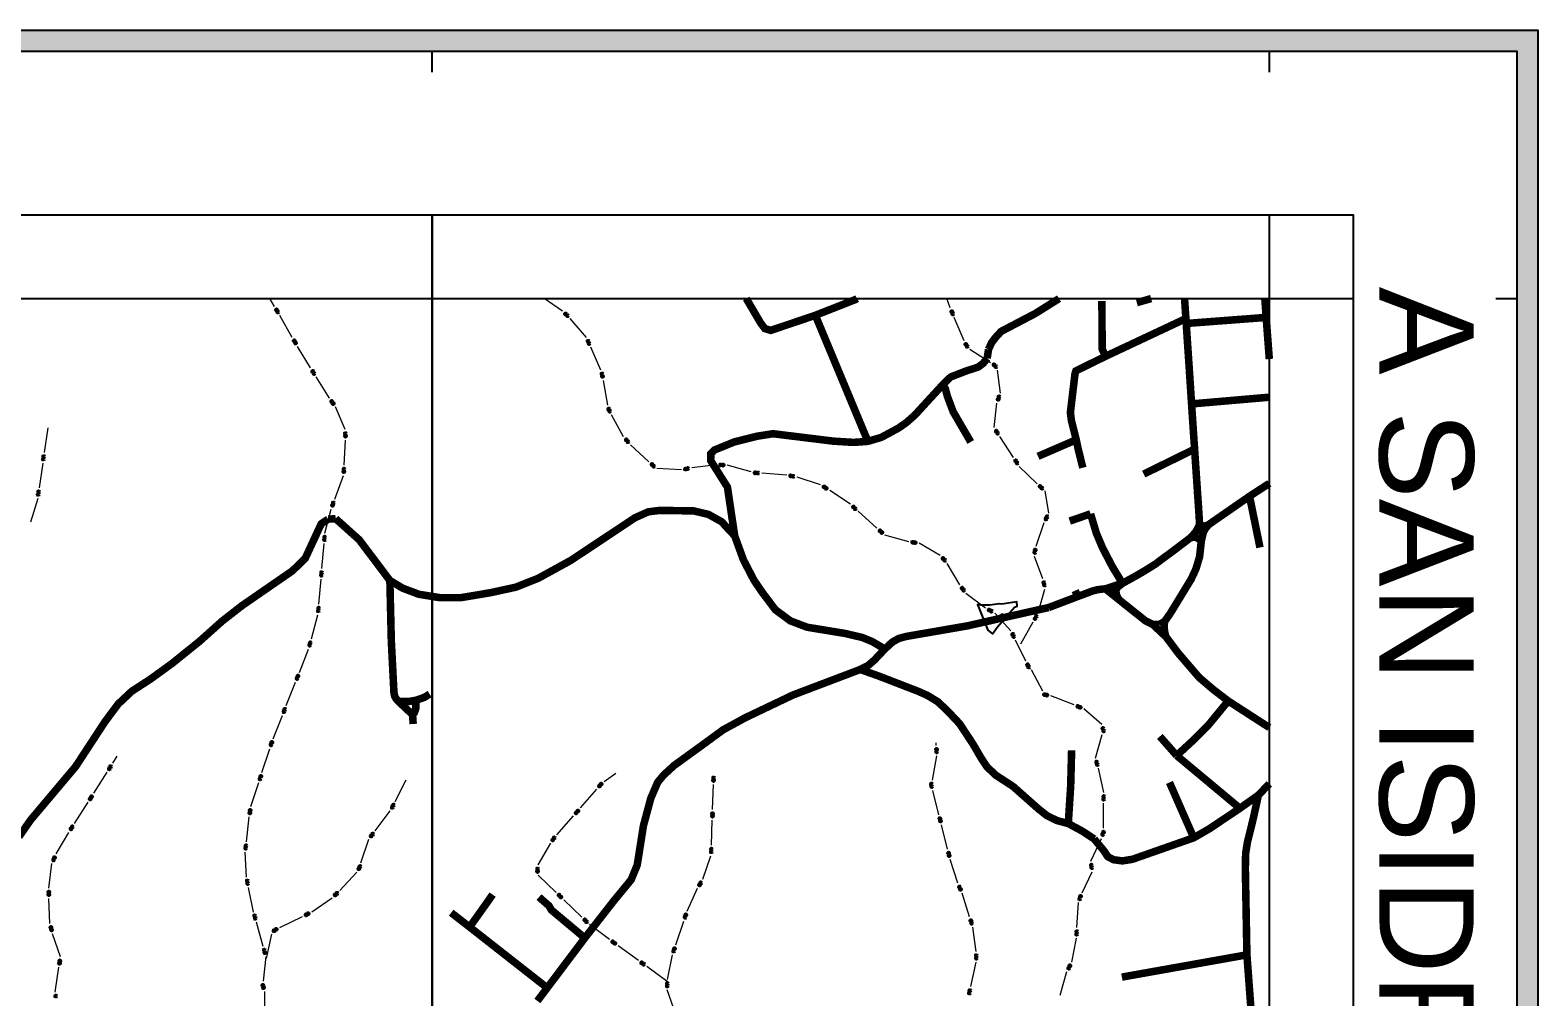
# Model space of a CAD drawing. Header units: millimetres. Extents: x 492832 to 493374, y 1106346 to 1106622.
# Drawn here: x 493223.98 to 493238.38, y 1106526.99 to 1106536.23 of the extents above; entities that cross this region are included whole.
import ezdxf
from ezdxf.enums import TextEntityAlignment as Align

# ---------------------------------------------------------------- set-up
doc = ezdxf.new("R2010")
doc.units = ezdxf.units.MM
for name, color, linetype, lineweight in [('H_SNIT_CAUCE', 140, 'Continuous', 50), ('OP_PUENTES', 34, 'Continuous', 25), ('V_VIAS_OSM', 6, 'Continuous', 140)]:
    doc.layers.add(name, color=color, linetype=linetype, lineweight=lineweight)
for name, color, linetype in [('PLUMA-01', 1, 'Continuous'), ('PLUMA-03 TEXTO', 3, 'Continuous'), ('PLUMA-04', 4, 'Continuous'), ('PLUMA-05', 5, 'Continuous')]:
    doc.layers.add(name, color=color, linetype=linetype)
doc.styles.add('TIPO1', font='arial.ttf')

msp = doc.modelspace()

# ---------------------------------------------------------------- hatches: boundary and pattern name
at = {"layer": 'PLUMA-01'}
h = msp.add_hatch(color=7, dxfattribs=at)
h.dxf.hatch_style = 1
h.paths.add_polyline_path([(493217.251, 1106536.233), (493238.384, 1106536.233), (493238.384, 1106515.1), (493217.251, 1106515.1)])
h.paths.add_polyline_path([(493217.451, 1106536.033), (493238.184, 1106536.033), (493238.184, 1106515.3), (493217.451, 1106515.3)], flags=16)

# ---------------------------------------------------------------- linework, layer by layer
at = {"color": 7, "flags": 128}
msp.add_lwpolyline([(493233.382, 1106530.716), (493233.409, 1106530.727), (493233.406, 1106530.767), (493233.263, 1106530.747), (493233.236, 1106530.75), (493233.147, 1106530.737), (493233.061, 1106530.736), (493233.028, 1106530.742), (493233.129, 1106530.497), (493233.174, 1106530.461), (493233.222, 1106530.529), (493233.382, 1106530.716)], dxfattribs=at)
at = {"layer": 'H_SNIT_CAUCE', "color": 7, "lineweight": 15}
for p, q in [((493226.312, 1106533.592), (493226.267, 1106533.667)), ((493229.065, 1106533.547), (493228.888, 1106533.667)), ((493232.769, 1106533.578), (493232.737, 1106533.667)), ((493226.48, 1106533.296), (493226.362, 1106533.505)), ((493229.293, 1106533.294), (493229.138, 1106533.477)), ((493232.903, 1106533.264), (493232.808, 1106533.485)), ((493226.657, 1106533.004), (493226.533, 1106533.21)), ((493229.429, 1106532.982), (493229.333, 1106533.202)), ((493233.155, 1106533.053), (493232.955, 1106533.179)), ((493226.836, 1106532.714), (493226.709, 1106532.918)), ((493229.498, 1106532.649), (493229.454, 1106532.885)), ((493233.248, 1106532.763), (493233.221, 1106532.982)), ((493226.988, 1106532.415), (493226.894, 1106532.632)), ((493233.188, 1106532.433), (493233.215, 1106532.668)), ((493224.145, 1106532.432), (493224.111, 1106532.194)), ((493229.648, 1106532.346), (493229.532, 1106532.555)), ((493226.978, 1106532.074), (493226.991, 1106532.314)), ((493233.374, 1106532.147), (493233.243, 1106532.348)), ((493229.89, 1106532.107), (493229.714, 1106532.27)), ((493224.097, 1106532.095), (493224.063, 1106531.857)), ((493230.2, 1106532.03), (493229.966, 1106532.042)), ((493230.536, 1106532.077), (493230.299, 1106532.049)), ((493230.868, 1106532.01), (493230.637, 1106532.073)), ((493231.206, 1106531.98), (493230.968, 1106531.999)), ((493233.599, 1106531.896), (493233.429, 1106532.062)), ((493226.888, 1106531.749), (493226.972, 1106531.974)), ((493231.53, 1106531.886), (493231.305, 1106531.959)), ((493224.049, 1106531.757), (493223.979, 1106531.53)), ((493231.815, 1106531.7), (493231.617, 1106531.833)), ((493233.71, 1106531.617), (493233.675, 1106531.83)), ((493226.794, 1106531.424), (493226.852, 1106531.655)), ((493232.069, 1106531.473), (493231.89, 1106531.633)), ((493233.589, 1106531.301), (493233.668, 1106531.526)), ((493226.765, 1106531.085), (493226.786, 1106531.324)), ((493232.372, 1106531.342), (493232.145, 1106531.406)), ((493232.673, 1106531.21), (493232.472, 1106531.329)), ((493232.861, 1106530.93), (493232.739, 1106531.135)), ((493233.654, 1106530.988), (493233.573, 1106531.202)), ((493226.736, 1106530.745), (493226.756, 1106530.984)), ((493233.107, 1106530.707), (493232.919, 1106530.847)), ((493233.61, 1106530.662), (493233.674, 1106530.89)), ((493226.664, 1106530.413), (493226.726, 1106530.645)), ((493233.349, 1106530.492), (493233.196, 1106530.661)), ((493233.444, 1106530.365), (493233.561, 1106530.575)), ((493226.549, 1106530.093), (493226.637, 1106530.316)), ((493233.49, 1106530.199), (493233.393, 1106530.401)), ((493233.653, 1106529.913), (493233.547, 1106530.119)), ((493226.424, 1106529.776), (493226.512, 1106529.999)), ((493233.954, 1106529.783), (493233.73, 1106529.868)), ((493234.218, 1106529.595), (493234.046, 1106529.744)), ((493226.299, 1106529.459), (493226.387, 1106529.682)), ((493232.636, 1106529.395), (493232.635, 1106529.419)), ((493234.157, 1106529.273), (493234.221, 1106529.498)), ((493224.766, 1106529.225), (493224.809, 1106529.291)), ((493226.192, 1106529.135), (493226.267, 1106529.363)), ((493232.601, 1106529.062), (493232.642, 1106529.294)), ((493224.584, 1106528.937), (493224.712, 1106529.139)), ((493229.462, 1106529.05), (493229.574, 1106529.13)), ((493234.236, 1106528.944), (493234.187, 1106529.177)), ((493226.087, 1106528.811), (493226.161, 1106529.039)), ((493227.466, 1106528.859), (493227.571, 1106529.066)), ((493229.235, 1106528.797), (493229.392, 1106528.978)), ((493230.498, 1106528.782), (493230.506, 1106529.022)), ((493232.66, 1106528.733), (493232.602, 1106528.965)), ((493224.401, 1106528.649), (493224.53, 1106528.852)), ((493234.234, 1106528.604), (493234.235, 1106528.844)), ((493226.044, 1106528.473), (493226.071, 1106528.712)), ((493227.273, 1106528.579), (493227.417, 1106528.771)), ((493229.011, 1106528.54), (493229.169, 1106528.721)), ((493230.488, 1106528.441), (493230.495, 1106528.681)), ((493224.226, 1106528.357), (493224.347, 1106528.564)), ((493232.744, 1106528.402), (493232.685, 1106528.635)), ((493227.137, 1106528.274), (493227.213, 1106528.498)), ((493228.83, 1106528.253), (493228.952, 1106528.459)), ((493234.114, 1106528.289), (493234.213, 1106528.506)), ((493224.156, 1106528.031), (493224.185, 1106528.265)), ((493226.044, 1106528.136), (493226.032, 1106528.373)), ((493230.405, 1106528.115), (493230.481, 1106528.341)), ((493232.842, 1106528.077), (493232.768, 1106528.304)), ((493226.937, 1106528.008), (493227.099, 1106528.182)), ((493229.003, 1106527.989), (493228.83, 1106528.155)), ((493234.029, 1106527.987), (493234.126, 1106528.188)), ((493226.111, 1106527.802), (493226.063, 1106528.037)), ((493230.255, 1106527.811), (493230.353, 1106528.029)), ((493232.954, 1106527.755), (493232.882, 1106527.984)), ((493224.165, 1106527.692), (493224.155, 1106527.931)), ((493226.669, 1106527.803), (493226.863, 1106527.939)), ((493229.249, 1106527.754), (493229.076, 1106527.92)), ((493233.98, 1106527.653), (493233.994, 1106527.893)), ((493226.204, 1106527.474), (493226.139, 1106527.705)), ((493226.363, 1106527.653), (493226.578, 1106527.759)), ((493229.513, 1106527.539), (493229.322, 1106527.684)), ((493230.146, 1106527.488), (493230.223, 1106527.716)), ((493224.266, 1106527.373), (493224.19, 1106527.594)), ((493226.236, 1106527.359), (493226.286, 1106527.592)), ((493233.017, 1106527.424), (493232.984, 1106527.659)), ((493233.93, 1106527.322), (493233.974, 1106527.553)), ((493229.789, 1106527.339), (493229.595, 1106527.48)), ((493230.068, 1106527.157), (493230.114, 1106527.393)), ((493224.217, 1106527.036), (493224.251, 1106527.274)), ((493226.205, 1106527.14), (493226.231, 1106527.377)), ((493230.065, 1106527.139), (493229.871, 1106527.28)), ((493232.966, 1106527.089), (493233.018, 1106527.323)), ((493233.818, 1106527.006), (493233.883, 1106527.233)), ((493226.219, 1106526.809), (493226.219, 1106527.043)), ((493230.144, 1106526.832), (493230.065, 1106527.057))]:
    msp.add_line(p, q, dxfattribs=at)
at = {"layer": 'H_SNIT_CAUCE', "color": 7}
for centre in [(493226.331, 1106533.559), (493226.343, 1106533.538), (493229.092, 1106533.52), (493229.11, 1106533.504), (493232.784, 1106533.542), (493232.793, 1106533.52), (493226.5, 1106533.263), (493226.513, 1106533.243), (493229.308, 1106533.259), (493229.318, 1106533.237), (493232.918, 1106533.229), (493232.932, 1106533.21), (493233.187, 1106533.033), (493233.204, 1106533.016), (493226.677, 1106532.971), (493226.689, 1106532.951), (493229.442, 1106532.946), (493229.446, 1106532.923), (493233.227, 1106532.704), (493233.235, 1106532.727), (493226.858, 1106532.683), (493226.872, 1106532.664), (493229.505, 1106532.611), (493229.515, 1106532.59), (493226.989, 1106532.376), (493226.99, 1106532.352), (493229.673, 1106532.317), (493229.689, 1106532.299), (493233.209, 1106532.4), (493233.222, 1106532.38), (493224.102, 1106532.133), (493224.106, 1106532.156), (493226.974, 1106532.012), (493226.976, 1106532.036), (493229.919, 1106532.081), (493229.936, 1106532.065), (493230.238, 1106532.037), (493230.261, 1106532.042), (493230.575, 1106532.076), (493230.599, 1106532.075), (493230.905, 1106532.001), (493230.929, 1106532), (493233.395, 1106532.115), (493233.408, 1106532.095), (493231.244, 1106531.972), (493231.267, 1106531.967), (493231.563, 1106531.866), (493231.584, 1106531.853), (493233.628, 1106531.871), (493233.646, 1106531.855), (493224.054, 1106531.795), (493224.058, 1106531.819), (493226.874, 1106531.713), (493226.866, 1106531.691), (493231.844, 1106531.674), (493231.862, 1106531.658), (493233.684, 1106531.56), (493233.694, 1106531.582), (493232.098, 1106531.447), (493232.116, 1106531.431), (493226.789, 1106531.362), (493226.791, 1106531.386), (493232.41, 1106531.337), (493232.434, 1106531.334), (493233.581, 1106531.263), (493232.7, 1106531.182), (493232.716, 1106531.165), (493233.577, 1106531.24), (493226.76, 1106531.023), (493226.762, 1106531.047), (493232.883, 1106530.898), (493232.897, 1106530.879), (493233.663, 1106530.951), (493233.669, 1106530.928), (493226.733, 1106530.707), (493233.141, 1106530.689), (493226.73, 1106530.683), (493233.162, 1106530.678), (493233.58, 1106530.608), (493233.591, 1106530.629), (493233.366, 1106530.457), (493233.376, 1106530.436), (493226.648, 1106530.353), (493226.654, 1106530.376), (493233.508, 1106530.166), (493233.519, 1106530.144), (493226.527, 1106530.035), (493226.535, 1106530.057), (493233.669, 1106529.881), (493233.692, 1106529.876), (493226.402, 1106529.718), (493226.41, 1106529.74), (493233.989, 1106529.768), (493234.011, 1106529.759), (493234.228, 1106529.557), (493234.235, 1106529.534), (493226.279, 1106529.4), (493226.286, 1106529.423), (493232.638, 1106529.357), (493232.64, 1106529.333), (493224.733, 1106529.172), (493224.746, 1106529.192), (493234.168, 1106529.236), (493234.175, 1106529.213), (493226.173, 1106529.076), (493226.181, 1106529.099), (493229.418, 1106529.007), (493229.433, 1106529.025), (493230.507, 1106529.06), (493230.508, 1106529.084), (493232.589, 1106529.026), (493232.592, 1106529.002), (493224.55, 1106528.884), (493224.563, 1106528.904), (493227.448, 1106528.825), (493234.236, 1106528.906), (493234.235, 1106528.882), (493226.076, 1106528.75), (493226.079, 1106528.774), (493227.437, 1106528.803), (493229.194, 1106528.75), (493229.21, 1106528.768), (493230.497, 1106528.719), (493230.497, 1106528.743), (493232.67, 1106528.695), (493232.676, 1106528.672), (493224.367, 1106528.597), (493224.38, 1106528.617), (493227.236, 1106528.529), (493227.25, 1106528.548), (493234.226, 1106528.543), (493234.234, 1106528.565), (493226.036, 1106528.412), (493226.039, 1106528.435), (493228.971, 1106528.492), (493228.985, 1106528.511), (493230.487, 1106528.403), (493224.201, 1106528.3), (493224.21, 1106528.322), (493227.129, 1106528.237), (493230.486, 1106528.379), (493232.753, 1106528.365), (493232.759, 1106528.342), (493234.118, 1106528.25), (493226.052, 1106528.099), (493227.118, 1106528.216), (493228.825, 1106528.19), (493228.826, 1106528.214), (493234.121, 1106528.227), (493224.155, 1106527.993), (493224.155, 1106527.969), (493226.056, 1106528.075), (493226.892, 1106527.965), (493226.909, 1106527.981), (493229.031, 1106527.963), (493230.373, 1106528.061), (493230.385, 1106528.082), (493232.857, 1106528.041), (493232.867, 1106528.019), (493234.014, 1106527.952), (493229.048, 1106527.946), (493234.006, 1106527.929), (493226.122, 1106527.765), (493226.128, 1106527.742), (493226.613, 1106527.776), (493226.634, 1106527.786), (493229.277, 1106527.727), (493229.294, 1106527.71), (493230.235, 1106527.752), (493230.243, 1106527.775), (493232.966, 1106527.719), (493232.973, 1106527.696), (493224.175, 1106527.655), (493224.181, 1106527.632), (493226.307, 1106527.624), (493226.328, 1106527.636), (493229.544, 1106527.517), (493233.977, 1106527.591), (493233.978, 1106527.615), (493226.214, 1106527.437), (493226.22, 1106527.414), (493229.564, 1106527.503), (493230.126, 1106527.429), (493230.134, 1106527.452), (493233.018, 1106527.385), (493224.257, 1106527.312), (493224.26, 1106527.335), (493229.82, 1106527.317), (493229.84, 1106527.303), (493233.019, 1106527.361), (493233.901, 1106527.266), (493233.912, 1106527.288), (493226.2, 1106527.102), (493230.065, 1106527.119), (493230.065, 1106527.095), (493224.221, 1106526.999), (493226.207, 1106527.079), (493232.952, 1106527.028), (493232.957, 1106527.051)]:
    msp.add_circle(centre, 0.0072, dxfattribs=at)
at = {"layer": 'OP_PUENTES', "color": 7}
for p, q in [((493233.124, 1106533.165), (493233.107, 1106533.142)), ((493233.15, 1106533.135), (493233.141, 1106533.163)), ((493233.107, 1106533.142), (493233.116, 1106533.115)), ((493233.133, 1106533.112), (493233.15, 1106533.135)), ((493226.859, 1106531.579), (493226.838, 1106531.566)), ((493226.881, 1106531.569), (493226.859, 1106531.579)), ((493226.839, 1106531.552), (493226.861, 1106531.543)), ((493226.861, 1106531.543), (493226.882, 1106531.555)), ((493233.661, 1106530.725), (493233.638, 1106530.706)), ((493233.69, 1106530.718), (493233.661, 1106530.725)), ((493233.671, 1106530.682), (493233.694, 1106530.7)), ((493233.26, 1106530.649), (493233.223, 1106530.619)), ((493233.23, 1106530.591), (493233.276, 1106530.579)), ((493233.307, 1106530.638), (493233.26, 1106530.649)), ((493233.276, 1106530.579), (493233.313, 1106530.61)), ((493233.642, 1106530.689), (493233.671, 1106530.682)), ((493234.15, 1106528.479), (493234.157, 1106528.446)), ((493234.157, 1106528.446), (493234.188, 1106528.433)), ((493234.195, 1106528.478), (493234.165, 1106528.492)), ((493234.203, 1106528.446), (493234.195, 1106528.478))]:
    msp.add_line(p, q, dxfattribs=at)
for points in [[(493233.135, 1106533.181), (493233.122, 1106533.096)], [(493226.896, 1106531.563), (493226.824, 1106531.558)], [(493233.709, 1106530.713), (493233.623, 1106530.694)], [(493233.338, 1106530.63), (493233.198, 1106530.598)], [(493234.208, 1106528.424), (493234.144, 1106528.501)]]:
    msp.add_lwpolyline(points, dxfattribs=at)
at = {"layer": 'PLUMA-01', "color": 7}
for p, q in [((493219.818, 1106533.667), (493235.818, 1106533.667)), ((493235.818, 1106533.667), (493235.818, 1106517.667))]:
    msp.add_line(p, q, dxfattribs=at)
for points in [[(493217.251, 1106536.233), (493238.384, 1106536.233), (493238.384, 1106515.1), (493217.251, 1106515.1)], [(493217.451, 1106536.033), (493238.184, 1106536.033), (493238.184, 1106515.3), (493217.451, 1106515.3)]]:
    msp.add_lwpolyline(points, close=True, dxfattribs=at)
at = {"layer": 'PLUMA-04', "color": 7}
for p, q in [((493227.818, 1106535.833), (493227.818, 1106536.033)), ((493235.818, 1106536.033), (493235.818, 1106535.833)), ((493235.818, 1106534.467), (493235.818, 1106516.867)), ((493219.018, 1106533.667), (493236.618, 1106533.667)), ((493237.984, 1106533.667), (493238.184, 1106533.667))]:
    msp.add_line(p, q, dxfattribs=at)
at = {"layer": 'PLUMA-05', "color": 7}
for points in [[(493219.018, 1106534.467), (493227.818, 1106534.467), (493227.818, 1106525.667), (493219.018, 1106525.667)], [(493227.818, 1106534.467), (493236.618, 1106534.467), (493236.618, 1106525.667), (493227.818, 1106525.667)]]:
    msp.add_lwpolyline(points, close=True, dxfattribs=at)
at = {"layer": 'V_VIAS_OSM', "color": 7}
for points in [[(493231.982, 1106532.302, 0.072, 0.072, 0), (493231.48, 1106533.507, 0.072, 0.072, 0), (493231.054, 1106533.363, 0.072, 0.072, 0), (493230.998, 1106533.38, 0.072, 0.072, 0), (493230.96, 1106533.429, 0.072, 0.072, 0), (493230.82, 1106533.667, 0.072, 0.072, 0)], [(493231.879, 1106533.667, 0.072, 0.072, 0), (493231.864, 1106533.658, 0.072, 0.072, 0), (493231.48, 1106533.507, 0.072, 0.072, 0)], [(493233.809, 1106533.667, 0.072, 0.072, 0), (493233.583, 1106533.525, 0.072, 0.072, 0), (493233.255, 1106533.353, 0.072, 0.072, 0), (493233.201, 1106533.294, 0.072, 0.072, 0), (493233.164, 1106533.245, 0.072, 0.072, 0), (493233.135, 1106533.181, 0.072, 0.072, 0)], [(493234.253, 1106533.115, 0.072, 0.072, 0), (493234.221, 1106533.184, 0.072, 0.072, 0), (493234.218, 1106533.643, 0.072, 0.072, 0)], [(493234.689, 1106533.667, 0.072, 0.072, 0), (493234.552, 1106533.628, 0.072, 0.072, 0)], [(493235.008, 1106533.667, 0.072, 0.072, 0), (493235.021, 1106533.476, 0.072, 0.072, 0), (493235.024, 1106533.429, 0.072, 0.072, 0), (493235.058, 1106532.922, 0.072, 0.072, 0), (493235.075, 1106532.66, 0.072, 0.072, 0), (493235.104, 1106532.228, 0.072, 0.072, 0), (493235.123, 1106531.945, 0.072, 0.072, 0), (493235.146, 1106531.606, 0.072, 0.072, 0), (493235.151, 1106531.517, 0.072, 0.072, 0), (493235.147, 1106531.495, 0.072, 0.072, 0), (493235.132, 1106531.466, 0.072, 0.072, 0), (493235.111, 1106531.431, 0.072, 0.072, 0), (493235.067, 1106531.382, 0.072, 0.072, 0)], [(493235.818, 1106533.089, 0.072, 0.072, 0), (493235.788, 1106533.487, 0.072, 0.072, 0), (493235.775, 1106533.667, 0.072, 0.072, 0)], [(493234.036, 1106532.05, 0.072, 0.072, 0), (493233.99, 1106532.235, 0.072, 0.072, 0), (493233.973, 1106532.317, 0.072, 0.072, 0), (493233.927, 1106532.502, 0.072, 0.072, 0), (493233.917, 1106532.575, 0.072, 0.072, 0), (493233.935, 1106532.729, 0.072, 0.072, 0), (493233.961, 1106532.947, 0.072, 0.072, 0), (493233.97, 1106532.976, 0.072, 0.072, 0), (493234.253, 1106533.115, 0.072, 0.072, 0), (493235.021, 1106533.476, 0.072, 0.072, 0)], [(493235.024, 1106533.429, 0.072, 0.072, 0), (493235.788, 1106533.487, 0.072, 0.072, 0)], [(493233.135, 1106533.181, 0.072, 0.072, 0), (493233.122, 1106533.096, 0.072, 0.072, 0)], [(493233.122, 1106533.096, 0.072, 0.072, 0), (493233.083, 1106533.047, 0.072, 0.072, 0), (493233.037, 1106533.013, 0.072, 0.072, 0), (493232.99, 1106532.997, 0.072, 0.072, 0), (493232.932, 1106532.979, 0.072, 0.072, 0), (493232.774, 1106532.918, 0.072, 0.072, 0), (493232.701, 1106532.848, 0.072, 0.072, 0), (493232.429, 1106532.551, 0.072, 0.072, 0), (493232.349, 1106532.481, 0.072, 0.072, 0), (493232.273, 1106532.428, 0.072, 0.072, 0), (493232.11, 1106532.34, 0.072, 0.072, 0), (493231.982, 1106532.302, 0.072, 0.072, 0), (493231.846, 1106532.292, 0.072, 0.072, 0), (493231.652, 1106532.304, 0.072, 0.072, 0), (493231.075, 1106532.375, 0.072, 0.072, 0), (493230.923, 1106532.351, 0.072, 0.072, 0), (493230.707, 1106532.297, 0.072, 0.072, 0), (493230.515, 1106532.219, 0.072, 0.072, 0), (493230.481, 1106532.184, 0.072, 0.072, 0), (493230.48, 1106532.118, 0.072, 0.072, 0), (493230.64, 1106531.864, 0.072, 0.072, 0), (493230.709, 1106531.399, 0.072, 0.072, 0)], [(493232.701, 1106532.848, 0.072, 0.072, 0), (493232.723, 1106532.802, 0.072, 0.072, 0), (493232.741, 1106532.735, 0.072, 0.072, 0), (493232.797, 1106532.585, 0.072, 0.072, 0), (493232.965, 1106532.296, 0.072, 0.072, 0)], [(493235.818, 1106532.724, 0.072, 0.072, 0), (493235.075, 1106532.66, 0.072, 0.072, 0)], [(493233.973, 1106532.317, 0.072, 0.072, 0), (493233.608, 1106532.159, 0.072, 0.072, 0)], [(493234.618, 1106531.989, 0.072, 0.072, 0), (493235.104, 1106532.228, 0.072, 0.072, 0)], [(493235.168, 1106531.347, 0.072, 0.072, 0), (493235.182, 1106531.411, 0.072, 0.072, 0), (493235.191, 1106531.439, 0.072, 0.072, 0), (493235.208, 1106531.469, 0.072, 0.072, 0), (493235.235, 1106531.503, 0.072, 0.072, 0), (493235.281, 1106531.536, 0.072, 0.072, 0), (493235.629, 1106531.777, 0.072, 0.072, 0), (493235.818, 1106531.9, 0.072, 0.072, 0)], [(493235.629, 1106531.777, 0.072, 0.072, 0), (493235.729, 1106531.287, 0.072, 0.072, 0)], [(493226.824, 1106531.558, 0.072, 0.072, 0), (493226.758, 1106531.513, 0.072, 0.072, 0), (493226.606, 1106531.185, 0.072, 0.072, 0), (493226.483, 1106531.064, 0.072, 0.072, 0), (493226.219, 1106530.882, 0.072, 0.072, 0), (493225.998, 1106530.729, 0.072, 0.072, 0), (493225.812, 1106530.584, 0.072, 0.072, 0), (493225.595, 1106530.39, 0.072, 0.072, 0), (493225.332, 1106530.178, 0.072, 0.072, 0), (493225.125, 1106530.028, 0.072, 0.072, 0), (493224.948, 1106529.913, 0.072, 0.072, 0), (493224.818, 1106529.791, 0.072, 0.072, 0), (493224.692, 1106529.622, 0.072, 0.072, 0), (493224.412, 1106529.194, 0.072, 0.072, 0), (493223.981, 1106528.682, 0.072, 0.072, 0), (493223.87, 1106528.522, 0.072, 0.072, 0)], [(493226.896, 1106531.563, 0.072, 0.072, 0), (493226.824, 1106531.558, 0.072, 0.072, 0)], [(493230.709, 1106531.399, 0.072, 0.072, 0), (493230.646, 1106531.466, 0.072, 0.072, 0), (493230.584, 1106531.534, 0.072, 0.072, 0), (493230.457, 1106531.604, 0.072, 0.072, 0), (493230.318, 1106531.637, 0.072, 0.072, 0), (493229.993, 1106531.642, 0.072, 0.072, 0), (493229.883, 1106531.628, 0.072, 0.072, 0), (493229.757, 1106531.572, 0.072, 0.072, 0), (493229.145, 1106531.165, 0.072, 0.072, 0), (493228.832, 1106530.993, 0.072, 0.072, 0), (493228.618, 1106530.908, 0.072, 0.072, 0), (493228.375, 1106530.855, 0.072, 0.072, 0), (493228.089, 1106530.807, 0.072, 0.072, 0), (493227.889, 1106530.808, 0.072, 0.072, 0), (493227.691, 1106530.84, 0.072, 0.072, 0), (493227.537, 1106530.898, 0.072, 0.072, 0), (493227.414, 1106530.972, 0.072, 0.072, 0), (493227.121, 1106531.361, 0.072, 0.072, 0), (493226.896, 1106531.563, 0.072, 0.072, 0)], [(493233.911, 1106531.54, 0.072, 0.072, 0), (493234.11, 1106531.609, 0.072, 0.072, 0)], [(493234.415, 1106530.945, 0.072, 0.072, 0), (493234.318, 1106531.104, 0.072, 0.072, 0), (493234.223, 1106531.287, 0.072, 0.072, 0), (493234.165, 1106531.425, 0.072, 0.072, 0), (493234.11, 1106531.609, 0.072, 0.072, 0)], [(493230.709, 1106531.399, 0.072, 0.072, 0), (493230.793, 1106531.168, 0.072, 0.072, 0), (493230.8, 1106531.155, 0.072, 0.072, 0), (493230.893, 1106530.975, 0.072, 0.072, 0), (493230.975, 1106530.855, 0.072, 0.072, 0), (493231.099, 1106530.691, 0.072, 0.072, 0), (493231.171, 1106530.638, 0.072, 0.072, 0), (493231.241, 1106530.586, 0.072, 0.072, 0), (493231.402, 1106530.525, 0.072, 0.072, 0), (493231.762, 1106530.466, 0.072, 0.072, 0), (493231.928, 1106530.427, 0.072, 0.072, 0), (493232.021, 1106530.389, 0.072, 0.072, 0), (493232.144, 1106530.317, 0.072, 0.072, 0)], [(493235.067, 1106531.382, 0.072, 0.072, 0), (493234.879, 1106531.239, 0.072, 0.072, 0), (493234.8, 1106531.182, 0.072, 0.072, 0), (493234.732, 1106531.13, 0.072, 0.072, 0), (493234.623, 1106531.062, 0.072, 0.072, 0), (493234.539, 1106531.013, 0.072, 0.072, 0), (493234.415, 1106530.945, 0.072, 0.072, 0), (493234.252, 1106530.892, 0.072, 0.072, 0)], [(493235.168, 1106531.347, 0.072, 0.072, 0), (493235.136, 1106531.376, 0.072, 0.072, 0), (493235.107, 1106531.386, 0.072, 0.072, 0), (493235.067, 1106531.382, 0.072, 0.072, 0)], [(493235.151, 1106531.517, 0.072, 0.072, 0), (493235.171, 1106531.497, 0.072, 0.072, 0), (493235.194, 1106531.49, 0.072, 0.072, 0), (493235.235, 1106531.503, 0.072, 0.072, 0)], [(493234.77, 1106530.552, 0.072, 0.072, 0), (493234.818, 1106530.581, 0.072, 0.072, 0), (493234.874, 1106530.661, 0.072, 0.072, 0), (493235.07, 1106530.982, 0.072, 0.072, 0), (493235.116, 1106531.08, 0.072, 0.072, 0), (493235.152, 1106531.2, 0.072, 0.072, 0), (493235.168, 1106531.347, 0.072, 0.072, 0)], [(493227.637, 1106529.6, 0.072, 0.072, 0), (493227.631, 1106529.689, 0.072, 0.072, 0), (493227.495, 1106529.817, 0.072, 0.072, 0), (493227.474, 1106529.841, 0.072, 0.072, 0), (493227.46, 1106529.866, 0.072, 0.072, 0), (493227.453, 1106529.9, 0.072, 0.072, 0), (493227.428, 1106530.391, 0.072, 0.072, 0), (493227.414, 1106530.972, 0.072, 0.072, 0)], [(493234.252, 1106530.892, 0.072, 0.072, 0), (493234.215, 1106530.889, 0.072, 0.072, 0), (493234.173, 1106530.883, 0.072, 0.072, 0), (493234.128, 1106530.871, 0.072, 0.072, 0), (493233.988, 1106530.819, 0.072, 0.072, 0), (493233.709, 1106530.713, 0.072, 0.072, 0)], [(493233.988, 1106530.819, 0.072, 0.072, 0), (493233.963, 1106530.875, 0.072, 0.072, 0)], [(493234.252, 1106530.892, 0.072, 0.072, 0), (493234.378, 1106530.791, 0.072, 0.072, 0), (493234.636, 1106530.585, 0.072, 0.072, 0), (493234.704, 1106530.552, 0.072, 0.072, 0), (493234.77, 1106530.552, 0.072, 0.072, 0)], [(493234.415, 1106530.945, 0.072, 0.072, 0), (493234.369, 1106530.908, 0.072, 0.072, 0), (493234.355, 1106530.883, 0.072, 0.072, 0), (493234.352, 1106530.864, 0.072, 0.072, 0), (493234.359, 1106530.832, 0.072, 0.072, 0), (493234.378, 1106530.791, 0.072, 0.072, 0)], [(493233.623, 1106530.694, 0.072, 0.072, 0), (493233.338, 1106530.63, 0.072, 0.072, 0)], [(493233.709, 1106530.713, 0.072, 0.072, 0), (493233.623, 1106530.694, 0.072, 0.072, 0)], [(493233.198, 1106530.598, 0.072, 0.072, 0), (493232.933, 1106530.538, 0.072, 0.072, 0), (493232.349, 1106530.437, 0.072, 0.072, 0), (493232.279, 1106530.418, 0.072, 0.072, 0), (493232.218, 1106530.385, 0.072, 0.072, 0), (493232.144, 1106530.317, 0.072, 0.072, 0), (493232.045, 1106530.212, 0.072, 0.072, 0), (493231.984, 1106530.159, 0.072, 0.072, 0), (493231.909, 1106530.121, 0.072, 0.072, 0), (493231.266, 1106529.877, 0.072, 0.072, 0), (493230.807, 1106529.658, 0.072, 0.072, 0), (493230.597, 1106529.543, 0.072, 0.072, 0), (493230.406, 1106529.403, 0.072, 0.072, 0), (493230.13, 1106529.203, 0.072, 0.072, 0), (493230.031, 1106529.112, 0.072, 0.072, 0), (493229.974, 1106529.044, 0.072, 0.072, 0), (493229.907, 1106528.888, 0.072, 0.072, 0), (493229.837, 1106528.627, 0.072, 0.072, 0), (493229.778, 1106528.252, 0.072, 0.072, 0), (493229.72, 1106528.111, 0.072, 0.072, 0), (493229.554, 1106527.909, 0.072, 0.072, 0), (493229.277, 1106527.554, 0.072, 0.072, 0), (493228.957, 1106527.129, 0.072, 0.072, 0), (493228.918, 1106527.077, 0.072, 0.072, 0), (493228.824, 1106526.952, 0.072, 0.072, 0)], [(493233.338, 1106530.63, 0.072, 0.072, 0), (493233.198, 1106530.598, 0.072, 0.072, 0)], [(493234.704, 1106530.552, 0.072, 0.072, 0), (493234.83, 1106530.434, 0.072, 0.072, 0)], [(493234.83, 1106530.434, 0.072, 0.072, 0), (493234.818, 1106530.48, 0.072, 0.072, 0), (493234.814, 1106530.516, 0.072, 0.072, 0), (493234.814, 1106530.551, 0.072, 0.072, 0), (493234.818, 1106530.581, 0.072, 0.072, 0)], [(493234.83, 1106530.434, 0.072, 0.072, 0), (493234.948, 1106530.277, 0.072, 0.072, 0), (493235.148, 1106530.044, 0.072, 0.072, 0), (493235.283, 1106529.929, 0.072, 0.072, 0), (493235.425, 1106529.82, 0.072, 0.072, 0), (493235.818, 1106529.566, 0.072, 0.072, 0)], [(493234.144, 1106528.501, 0.072, 0.072, 0), (493234.032, 1106528.575, 0.072, 0.072, 0), (493233.897, 1106528.648, 0.072, 0.072, 0), (493233.788, 1106528.677, 0.072, 0.072, 0), (493233.694, 1106528.723, 0.072, 0.072, 0), (493233.612, 1106528.788, 0.072, 0.072, 0), (493233.368, 1106529.004, 0.072, 0.072, 0), (493233.205, 1106529.11, 0.072, 0.072, 0), (493233.119, 1106529.191, 0.072, 0.072, 0), (493233.062, 1106529.278, 0.072, 0.072, 0), (493232.987, 1106529.407, 0.072, 0.072, 0), (493232.859, 1106529.602, 0.072, 0.072, 0), (493232.74, 1106529.728, 0.072, 0.072, 0), (493232.65, 1106529.813, 0.072, 0.072, 0), (493232.551, 1106529.873, 0.072, 0.072, 0), (493232.464, 1106529.912, 0.072, 0.072, 0), (493232.084, 1106530.059, 0.072, 0.072, 0), (493231.909, 1106530.121, 0.072, 0.072, 0)], [(493227.495, 1106529.817, 0.072, 0.072, 0), (493227.591, 1106529.814, 0.072, 0.072, 0), (493227.664, 1106529.827, 0.072, 0.072, 0), (493227.743, 1106529.854, 0.072, 0.072, 0), (493227.794, 1106529.886, 0.072, 0.072, 0)], [(493227.664, 1106529.827, 0.072, 0.072, 0), (493227.662, 1106529.749, 0.072, 0.072, 0), (493227.647, 1106529.705, 0.072, 0.072, 0), (493227.631, 1106529.689, 0.072, 0.072, 0)], [(493235.425, 1106529.82, 0.072, 0.072, 0), (493235.244, 1106529.599, 0.072, 0.072, 0), (493235.113, 1106529.465, 0.072, 0.072, 0), (493234.933, 1106529.298, 0.072, 0.072, 0)], [(493234.933, 1106529.298, 0.072, 0.072, 0), (493234.772, 1106529.481, 0.072, 0.072, 0)], [(493233.897, 1106528.648, 0.072, 0.072, 0), (493233.92, 1106529.01, 0.072, 0.072, 0), (493233.929, 1106529.348, 0.072, 0.072, 0)], [(493234.933, 1106529.298, 0.072, 0.072, 0), (493235.537, 1106528.794, 0.072, 0.072, 0)], [(493235.096, 1106528.512, 0.072, 0.072, 0), (493234.864, 1106529.041, 0.072, 0.072, 0)], [(493235.714, 1106528.92, 0.072, 0.072, 0), (493235.818, 1106529.028, 0.072, 0.072, 0)], [(493235.714, 1106528.92, 0.072, 0.072, 0), (493235.537, 1106528.794, 0.072, 0.072, 0), (493235.245, 1106528.598, 0.072, 0.072, 0), (493235.096, 1106528.512, 0.072, 0.072, 0), (493234.512, 1106528.307, 0.072, 0.072, 0), (493234.415, 1106528.291, 0.072, 0.072, 0), (493234.331, 1106528.302, 0.072, 0.072, 0), (493234.275, 1106528.331, 0.072, 0.072, 0), (493234.236, 1106528.389, 0.072, 0.072, 0), (493234.208, 1106528.424, 0.072, 0.072, 0)], [(493235.654, 1106526.621, 0.072, 0.072, 0), (493235.641, 1106526.898, 0.072, 0.072, 0), (493235.604, 1106527.393, 0.072, 0.072, 0), (493235.589, 1106528.218, 0.072, 0.072, 0), (493235.592, 1106528.363, 0.072, 0.072, 0), (493235.609, 1106528.47, 0.072, 0.072, 0), (493235.663, 1106528.689, 0.072, 0.072, 0), (493235.714, 1106528.92, 0.072, 0.072, 0)], [(493234.208, 1106528.424, 0.072, 0.072, 0), (493234.144, 1106528.501, 0.072, 0.072, 0)], [(493228.396, 1106527.969, 0.072, 0.072, 0), (493228.345, 1106527.896, 0.072, 0.072, 0), (493228.176, 1106527.659, 0.072, 0.072, 0)], [(493228.839, 1106527.945, 0.072, 0.072, 0), (493228.934, 1106527.862, 0.072, 0.072, 0), (493228.958, 1106527.821, 0.072, 0.072, 0), (493229.277, 1106527.554, 0.072, 0.072, 0)], [(493228.918, 1106527.077, 0.072, 0.072, 0), (493228.176, 1106527.659, 0.072, 0.072, 0), (493228, 1106527.796, 0.072, 0.072, 0)], [(493234.409, 1106527.18, 0.072, 0.072, 0), (493235.604, 1106527.393, 0.072, 0.072, 0)]]:
    msp.add_lwpolyline(points, format="xyseb", dxfattribs=at)

# ---------------------------------------------------------------- texts
at = {"layer": 'PLUMA-03 TEXTO', "color": 7, "style": 'TIPO1'}
msp.add_text('A SAN ISIDRO', height=0.9, rotation=270, dxfattribs=at).set_placement((493236.871, 1106529.553, 29.834), align=Align.CENTER)

doc.saveas('drawing.dxf')
